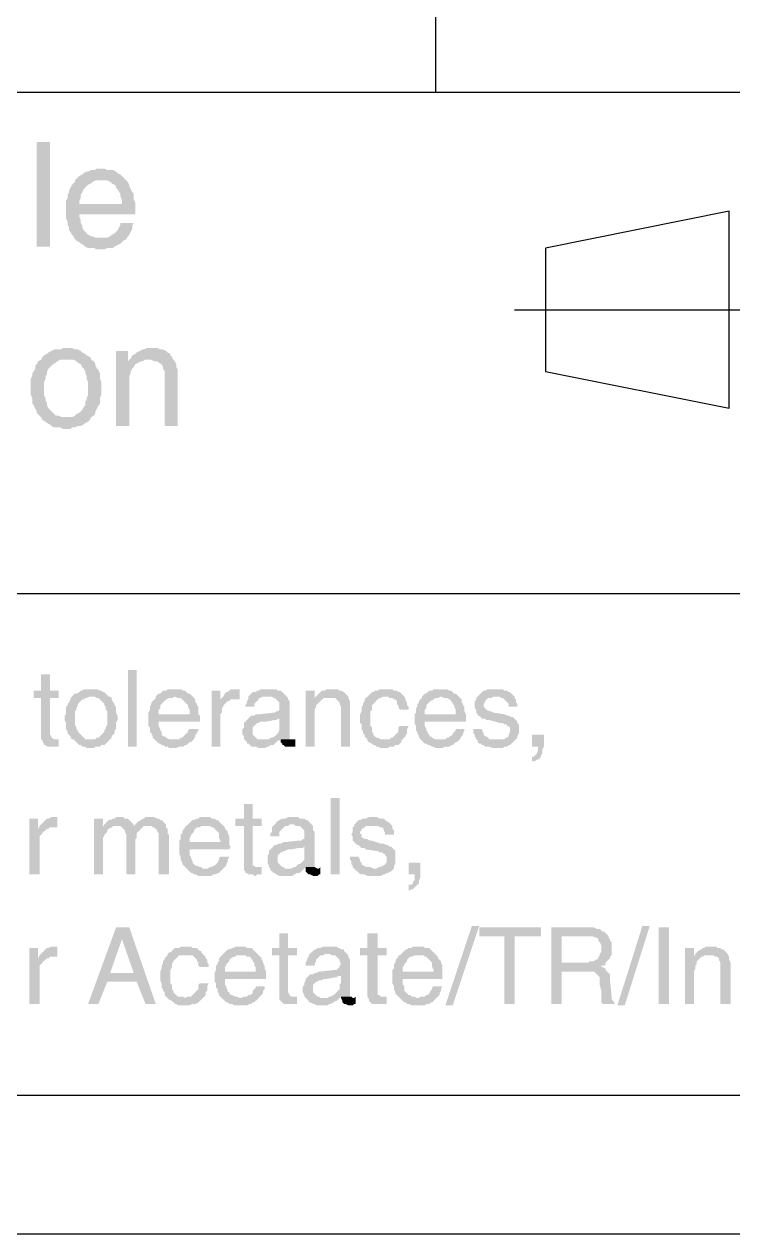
# Model space of a CAD drawing. Header units: millimetres. Extents: x 7018 to 13530, y 4187 to 5692.
# Drawn here: x 9216.15 to 9237.9, y 4951.87 to 4989 of the extents above; entities that cross this region are included whole.
import ezdxf

# ---------------------------------------------------------------- set-up
doc = ezdxf.new("R2010")
doc.units = ezdxf.units.MM

msp = doc.modelspace()

# ---------------------------------------------------------------- hatches: boundary and pattern name
at = {"transparency": 33554559}
for points in [[(9216.534, 4982.173), (9216.534, 4985.378), (9216.94, 4985.378), (9216.94, 4982.173)], [(9218.52, 4984.565), (9218.384, 4984.565), (9218.294, 4984.52), (9218.204, 4984.52), (9218.113, 4984.475), (9218.068, 4984.475), (9217.978, 4984.43), (9217.933, 4984.385), (9217.843, 4984.339), (9217.797, 4984.294), (9217.707, 4984.204), (9218.7, 4984.204), (9218.79, 4984.159), (9218.836, 4984.114), (9218.926, 4984.069), (9218.971, 4984.024), (9218.971, 4983.978), (9219.016, 4983.933), (9219.061, 4983.843), (9219.106, 4983.798), (9219.106, 4983.708), (9219.151, 4983.617), (9219.151, 4983.482), (9217.436, 4983.482), (9217.436, 4983.031), (9217.482, 4982.94), (9217.482, 4982.85), (9217.527, 4982.76), (9217.527, 4982.67), (9217.572, 4982.624), (9217.617, 4982.534), (9217.662, 4982.489), (9217.707, 4982.399), (9218.52, 4982.444), (9218.339, 4982.444), (9218.249, 4982.489), (9218.204, 4982.489), (9218.113, 4982.534), (9218.068, 4982.579), (9217.978, 4982.67), (9217.978, 4982.67), (9217.933, 4982.76), (9217.933, 4982.805), (9217.888, 4982.895), (9217.888, 4982.986), (9217.843, 4983.076), (9217.843, 4983.166), (9219.558, 4983.166), (9219.558, 4983.527), (9219.513, 4983.617), (9219.513, 4983.798), (9219.467, 4983.843), (9219.422, 4983.933), (9219.377, 4984.024), (9219.377, 4984.069), (9219.332, 4984.159), (9219.287, 4984.204), (9219.242, 4984.249), (9219.151, 4984.339), (9219.106, 4984.385), (9219.016, 4984.43), (9218.971, 4984.475), (9218.881, 4984.52), (9218.7, 4984.52), (9218.61, 4984.565)], [(9217.707, 4984.204), (9217.707, 4984.159), (9217.662, 4984.114), (9217.617, 4984.069), (9217.572, 4983.978), (9217.527, 4983.888), (9217.527, 4983.843), (9217.482, 4983.753), (9217.482, 4983.662), (9217.436, 4983.572), (9217.436, 4983.482), (9217.843, 4983.482), (9217.843, 4983.572), (9217.888, 4983.662), (9217.888, 4983.753), (9217.933, 4983.843), (9217.978, 4983.933), (9218.023, 4983.978), (9218.068, 4984.024), (9218.113, 4984.069), (9218.204, 4984.114), (9218.249, 4984.159), (9218.339, 4984.204), (9218.52, 4984.204)], [(9219.513, 4982.895), (9219.106, 4982.895), (9219.106, 4982.85), (9219.061, 4982.76), (9219.016, 4982.67), (9218.971, 4982.624), (9218.926, 4982.579), (9218.836, 4982.534), (9218.79, 4982.489), (9218.7, 4982.444), (9218.52, 4982.444), (9217.707, 4982.399), (9217.707, 4982.399), (9217.752, 4982.354), (9217.843, 4982.309), (9217.888, 4982.263), (9217.978, 4982.218), (9218.023, 4982.173), (9218.113, 4982.128), (9218.294, 4982.128), (9218.384, 4982.083), (9218.61, 4982.083), (9218.7, 4982.128), (9218.881, 4982.128), (9218.926, 4982.173), (9219.016, 4982.218), (9219.106, 4982.263), (9219.151, 4982.309), (9219.197, 4982.354), (9219.287, 4982.399), (9219.332, 4982.489), (9219.377, 4982.534), (9219.422, 4982.624), (9219.467, 4982.715), (9219.467, 4982.805)], [(9217.436, 4979.059), (9217.346, 4979.059), (9217.256, 4979.014), (9217.075, 4979.014), (9216.985, 4978.969), (9216.895, 4978.924), (9216.85, 4978.878), (9216.759, 4978.833), (9216.714, 4978.788), (9216.669, 4978.698), (9216.669, 4978.698), (9216.579, 4978.653), (9216.534, 4978.563), (9216.489, 4978.517), (9216.489, 4978.427), (9216.444, 4978.337), (9216.398, 4978.292), (9216.398, 4978.201), (9216.353, 4978.111), (9216.353, 4977.615), (9216.398, 4977.525), (9216.398, 4977.344), (9216.444, 4977.299), (9216.489, 4977.209), (9216.534, 4977.118), (9216.534, 4977.073), (9216.624, 4976.983), (9216.669, 4976.938), (9217.436, 4976.938), (9217.301, 4976.938), (9217.211, 4976.983), (9217.12, 4976.983), (9217.075, 4977.028), (9216.985, 4977.118), (9216.94, 4977.163), (9216.895, 4977.209), (9216.85, 4977.299), (9216.85, 4977.389), (9216.805, 4977.434), (9216.805, 4977.525), (9216.759, 4977.615), (9216.759, 4978.021), (9216.805, 4978.111), (9216.805, 4978.201), (9216.85, 4978.247), (9216.85, 4978.337), (9216.895, 4978.427), (9216.94, 4978.472), (9216.985, 4978.517), (9217.03, 4978.563), (9217.12, 4978.608), (9217.166, 4978.653), (9217.256, 4978.698), (9217.436, 4978.698), (9218.204, 4978.743), (9218.159, 4978.788), (9218.068, 4978.833), (9218.023, 4978.878), (9217.933, 4978.924), (9217.888, 4978.969), (9217.797, 4979.014), (9217.707, 4979.014), (9217.617, 4979.059), (9217.527, 4979.059)], [(9219.332, 4978.969), (9218.971, 4978.969), (9218.971, 4976.667), (9219.377, 4976.667), (9219.377, 4977.886), (9219.377, 4978.201), (9219.422, 4978.292), (9219.422, 4978.337), (9219.467, 4978.427), (9219.513, 4978.472), (9219.513, 4978.472), (9219.558, 4978.563), (9219.648, 4978.608), (9219.332, 4978.653)], [(9220.054, 4979.059), (9219.919, 4979.059), (9219.828, 4979.014), (9219.783, 4979.014), (9219.693, 4978.969), (9219.603, 4978.924), (9219.558, 4978.878), (9219.467, 4978.833), (9219.422, 4978.743), (9219.332, 4978.653), (9219.648, 4978.608), (9219.738, 4978.653), (9219.783, 4978.653), (9219.874, 4978.698), (9220.731, 4978.698), (9220.686, 4978.788), (9220.641, 4978.833), (9220.641, 4978.878), (9220.551, 4978.924), (9220.505, 4978.969), (9220.415, 4979.014), (9220.325, 4979.014), (9220.235, 4979.059), (9220.144, 4979.059)], [(9218.204, 4978.743), (9217.436, 4978.698), (9217.662, 4978.698), (9217.752, 4978.653), (9217.797, 4978.608), (9217.888, 4978.563), (9217.933, 4978.472), (9217.978, 4978.427), (9218.023, 4978.337), (9218.023, 4978.292), (9218.068, 4978.201), (9218.068, 4978.111), (9218.113, 4978.021), (9218.113, 4977.615), (9218.068, 4977.525), (9218.068, 4977.479), (9218.023, 4977.389), (9218.023, 4977.299), (9217.978, 4977.254), (9217.933, 4977.163), (9217.888, 4977.118), (9217.843, 4977.073), (9217.752, 4977.028), (9217.707, 4976.983), (9217.617, 4976.938), (9216.669, 4976.938), (9216.714, 4976.848), (9216.805, 4976.802), (9216.85, 4976.757), (9216.94, 4976.712), (9216.985, 4976.667), (9217.075, 4976.622), (9217.256, 4976.622), (9217.346, 4976.577), (9217.572, 4976.577), (9217.617, 4976.622), (9217.707, 4976.622), (9217.797, 4976.667), (9217.888, 4976.667), (9217.978, 4976.712), (9218.023, 4976.757), (9218.113, 4976.802), (9218.159, 4976.848), (9218.204, 4976.938), (9218.204, 4976.938), (9218.294, 4976.983), (9218.339, 4977.073), (9218.339, 4977.118), (9218.384, 4977.209), (9218.429, 4977.299), (9218.474, 4977.344), (9218.474, 4977.525), (9218.52, 4977.615), (9218.52, 4977.84), (9218.52, 4978.021), (9218.474, 4978.111), (9218.474, 4978.292), (9218.429, 4978.382), (9218.384, 4978.427), (9218.339, 4978.517), (9218.339, 4978.563), (9218.294, 4978.653), (9218.204, 4978.698)], [(9220.731, 4978.698), (9219.964, 4978.698), (9220.054, 4978.698), (9220.144, 4978.653), (9220.235, 4978.653), (9220.28, 4978.608), (9220.37, 4978.563), (9220.37, 4978.563), (9220.415, 4978.472), (9220.415, 4978.427), (9220.46, 4978.337), (9220.46, 4976.667), (9220.866, 4976.667), (9220.866, 4978.382), (9220.821, 4978.472), (9220.821, 4978.563), (9220.776, 4978.653)], [(9216.94, 4969.04), (9216.669, 4969.04), (9216.669, 4968.543), (9216.444, 4968.543), (9216.444, 4968.318), (9216.669, 4968.318), (9216.669, 4967.054), (9216.714, 4967.009), (9216.714, 4966.964), (9216.759, 4966.918), (9216.759, 4966.873), (9216.805, 4966.873), (9216.85, 4966.828), (9217.211, 4966.828), (9217.211, 4967.054), (9217.075, 4967.054), (9216.985, 4967.099), (9216.985, 4967.144), (9216.94, 4967.189), (9216.94, 4968.318), (9217.211, 4968.318), (9217.211, 4968.543), (9216.94, 4968.543)], [(9219.332, 4966.828), (9219.332, 4969.175), (9219.603, 4969.175), (9219.603, 4966.828)], [(9218.204, 4968.588), (9217.978, 4968.588), (9217.933, 4968.543), (9217.888, 4968.543), (9217.843, 4968.498), (9217.752, 4968.453), (9217.707, 4968.453), (9217.662, 4968.408), (9217.617, 4968.363), (9217.617, 4968.363), (9217.572, 4968.318), (9217.572, 4968.272), (9217.527, 4968.182), (9217.482, 4968.137), (9217.482, 4968.092), (9217.436, 4968.047), (9217.436, 4967.821), (9217.391, 4967.776), (9217.391, 4967.686), (9217.391, 4967.641), (9217.436, 4967.55), (9217.436, 4967.37), (9217.482, 4967.28), (9217.482, 4967.234), (9217.527, 4967.189), (9217.572, 4967.144), (9217.572, 4967.099), (9217.617, 4967.054), (9218.204, 4967.054), (9218.023, 4967.054), (9217.978, 4967.099), (9217.933, 4967.144), (9217.888, 4967.189), (9217.843, 4967.234), (9217.797, 4967.28), (9217.797, 4967.325), (9217.752, 4967.37), (9217.752, 4967.415), (9217.707, 4967.505), (9217.707, 4967.911), (9217.752, 4967.956), (9217.752, 4968.002), (9217.797, 4968.092), (9217.797, 4968.137), (9217.843, 4968.182), (9217.888, 4968.227), (9217.933, 4968.272), (9217.978, 4968.272), (9218.023, 4968.318), (9218.068, 4968.318), (9218.159, 4968.363), (9218.745, 4968.363), (9218.7, 4968.408), (9218.655, 4968.453), (9218.61, 4968.498), (9218.565, 4968.498), (9218.52, 4968.543), (9218.474, 4968.543), (9218.384, 4968.588), (9218.294, 4968.588)], [(9220.776, 4968.588), (9220.551, 4968.588), (9220.505, 4968.543), (9220.415, 4968.543), (9220.37, 4968.498), (9220.325, 4968.453), (9220.28, 4968.453), (9220.235, 4968.408), (9220.189, 4968.363), (9220.776, 4968.363), (9220.866, 4968.318), (9220.957, 4968.318), (9221.002, 4968.272), (9221.047, 4968.227), (9221.092, 4968.182), (9221.092, 4968.182), (9221.137, 4968.137), (9221.182, 4968.092), (9221.182, 4968.047), (9221.228, 4967.956), (9221.228, 4967.821), (9219.964, 4967.821), (9219.964, 4967.46), (9220.009, 4967.415), (9220.009, 4967.28), (9220.054, 4967.234), (9220.099, 4967.144), (9220.099, 4967.099), (9220.144, 4967.054), (9220.189, 4967.009), (9220.189, 4967.009), (9220.235, 4966.964), (9220.28, 4966.918), (9220.325, 4966.918), (9220.37, 4966.873), (9220.415, 4966.873), (9220.46, 4966.828), (9220.551, 4966.828), (9220.596, 4966.783), (9220.821, 4966.783), (9220.912, 4966.828), (9221.047, 4966.828), (9221.092, 4966.873), (9221.137, 4966.873), (9221.182, 4966.918), (9221.228, 4966.964), (9221.273, 4966.964), (9221.318, 4967.009), (9220.776, 4967.054), (9220.596, 4967.054), (9220.505, 4967.099), (9220.46, 4967.144), (9220.415, 4967.144), (9220.37, 4967.189), (9220.37, 4967.28), (9220.325, 4967.325), (9220.325, 4967.37), (9220.28, 4967.46), (9220.28, 4967.595), (9221.543, 4967.595), (9221.543, 4967.776), (9221.498, 4967.821), (9221.498, 4968.047), (9221.453, 4968.092), (9221.453, 4968.137), (9221.408, 4968.182), (9221.408, 4968.272), (9221.363, 4968.318), (9221.318, 4968.363), (9221.273, 4968.408), (9221.228, 4968.453), (9221.182, 4968.453), (9221.137, 4968.498), (9221.092, 4968.543), (9221.047, 4968.543), (9220.957, 4968.588), (9220.866, 4968.588)], [(9222.175, 4968.543), (9221.905, 4968.543), (9221.905, 4966.828), (9222.175, 4966.828), (9222.175, 4967.821), (9222.22, 4967.866), (9222.22, 4968.002), (9222.266, 4968.047), (9222.266, 4968.092), (9222.311, 4968.137), (9222.356, 4968.182), (9222.401, 4968.227), (9222.446, 4968.227), (9222.175, 4968.272)], [(9222.672, 4968.588), (9222.491, 4968.588), (9222.446, 4968.543), (9222.401, 4968.498), (9222.356, 4968.498), (9222.311, 4968.453), (9222.266, 4968.363), (9222.266, 4968.363), (9222.22, 4968.318), (9222.672, 4968.272), (9222.762, 4968.272), (9222.762, 4968.588), (9222.717, 4968.588)], [(9223.665, 4968.588), (9223.394, 4968.588), (9223.349, 4968.543), (9223.304, 4968.543), (9223.258, 4968.498), (9223.168, 4968.498), (9223.123, 4968.453), (9223.123, 4968.453), (9223.078, 4968.408), (9223.033, 4968.363), (9223.033, 4968.272), (9222.988, 4968.227), (9222.988, 4968.182), (9222.943, 4968.092), (9222.943, 4968.047), (9223.213, 4968.047), (9223.213, 4968.137), (9223.258, 4968.182), (9223.304, 4968.227), (9223.349, 4968.272), (9223.349, 4968.318), (9223.394, 4968.318), (9223.484, 4968.363), (9224.206, 4968.363), (9224.161, 4968.408), (9224.116, 4968.453), (9224.071, 4968.498), (9224.026, 4968.543), (9223.935, 4968.543), (9223.89, 4968.588), (9223.71, 4968.588)], [(9225.064, 4968.543), (9224.793, 4968.543), (9224.793, 4966.828), (9225.064, 4966.828), (9225.064, 4967.776), (9225.064, 4967.956), (9225.109, 4968.047), (9225.109, 4968.092), (9225.154, 4968.137), (9225.199, 4968.182), (9225.199, 4968.182), (9225.244, 4968.227), (9225.289, 4968.272), (9225.064, 4968.318)], [(9225.56, 4968.588), (9225.425, 4968.588), (9225.38, 4968.543), (9225.289, 4968.543), (9225.244, 4968.498), (9225.199, 4968.453), (9225.154, 4968.408), (9225.109, 4968.363), (9225.064, 4968.318), (9225.289, 4968.272), (9225.335, 4968.318), (9225.515, 4968.318), (9226.102, 4968.363), (9226.057, 4968.408), (9226.012, 4968.453), (9226.012, 4968.453), (9225.966, 4968.498), (9225.876, 4968.543), (9225.831, 4968.543), (9225.786, 4968.588), (9225.65, 4968.588)], [(9227.23, 4968.588), (9227.05, 4968.588), (9227.004, 4968.543), (9226.914, 4968.543), (9226.869, 4968.498), (9226.824, 4968.498), (9226.779, 4968.453), (9226.734, 4968.408), (9226.689, 4968.363), (9227.32, 4968.363), (9227.365, 4968.318), (9227.456, 4968.318), (9227.501, 4968.272), (9227.546, 4968.272), (9227.591, 4968.227), (9227.591, 4968.137), (9227.636, 4968.092), (9227.636, 4968.047), (9227.681, 4967.956), (9227.952, 4967.956), (9227.952, 4968.047), (9227.907, 4968.092), (9227.907, 4968.182), (9227.862, 4968.227), (9227.862, 4968.272), (9227.817, 4968.363), (9227.772, 4968.408), (9227.727, 4968.453), (9227.727, 4968.453), (9227.681, 4968.498), (9227.636, 4968.498), (9227.591, 4968.543), (9227.501, 4968.543), (9227.456, 4968.588), (9227.32, 4968.588)], [(9228.945, 4968.588), (9228.719, 4968.588), (9228.674, 4968.543), (9228.584, 4968.543), (9228.539, 4968.498), (9228.494, 4968.453), (9228.449, 4968.453), (9228.404, 4968.408), (9228.358, 4968.363), (9228.945, 4968.363), (9229.035, 4968.318), (9229.126, 4968.318), (9229.216, 4968.272), (9229.261, 4968.227), (9229.261, 4968.182), (9229.306, 4968.182), (9229.306, 4968.137), (9229.351, 4968.092), (9229.351, 4968.047), (9229.396, 4967.956), (9229.396, 4967.821), (9228.133, 4967.821), (9228.133, 4967.55), (9228.178, 4967.46), (9228.178, 4967.325), (9228.223, 4967.28), (9228.223, 4967.234), (9228.268, 4967.144), (9228.268, 4967.099), (9228.313, 4967.054), (9228.358, 4967.009), (9228.358, 4967.009), (9228.404, 4966.964), (9228.449, 4966.918), (9228.494, 4966.918), (9228.539, 4966.873), (9228.584, 4966.873), (9228.674, 4966.828), (9228.719, 4966.828), (9228.765, 4966.783), (9228.99, 4966.783), (9229.081, 4966.828), (9229.216, 4966.828), (9229.261, 4966.873), (9229.306, 4966.873), (9229.351, 4966.918), (9229.396, 4966.964), (9229.442, 4966.964), (9229.487, 4967.009), (9228.945, 4967.054), (9228.765, 4967.054), (9228.674, 4967.099), (9228.629, 4967.144), (9228.584, 4967.144), (9228.584, 4967.189), (9228.539, 4967.234), (9228.539, 4967.28), (9228.494, 4967.325), (9228.494, 4967.37), (9228.449, 4967.46), (9228.449, 4967.595), (9229.712, 4967.595), (9229.712, 4967.821), (9229.667, 4967.911), (9229.667, 4968.047), (9229.622, 4968.092), (9229.622, 4968.137), (9229.577, 4968.182), (9229.577, 4968.272), (9229.532, 4968.318), (9229.487, 4968.363), (9229.442, 4968.408), (9229.396, 4968.453), (9229.351, 4968.453), (9229.306, 4968.498), (9229.261, 4968.543), (9229.216, 4968.543), (9229.126, 4968.588), (9229.035, 4968.588)], [(9230.615, 4968.588), (9230.389, 4968.588), (9230.299, 4968.543), (9230.254, 4968.543), (9230.209, 4968.498), (9230.164, 4968.453), (9230.119, 4968.408), (9230.073, 4968.363), (9230.028, 4968.318), (9230.028, 4968.272), (9229.983, 4968.227), (9229.983, 4968.002), (9230.028, 4967.956), (9230.028, 4967.866), (9230.073, 4967.821), (9230.073, 4967.776), (9230.119, 4967.776), (9230.164, 4967.731), (9230.209, 4967.686), (9230.299, 4967.686), (9230.344, 4967.641), (9230.434, 4967.641), (9230.75, 4967.55), (9230.841, 4967.55), (9230.886, 4967.505), (9230.976, 4967.505), (9230.976, 4967.46), (9231.021, 4967.46), (9231.066, 4967.415), (9231.066, 4967.28), (9231.021, 4967.189), (9231.021, 4967.144), (9230.976, 4967.099), (9230.931, 4967.099), (9230.886, 4967.054), (9230.66, 4967.054), (9230.073, 4967.009), (9230.073, 4966.964), (9230.119, 4966.918), (9230.164, 4966.918), (9230.209, 4966.873), (9230.254, 4966.873), (9230.299, 4966.828), (9230.434, 4966.828), (9230.525, 4966.783), (9230.841, 4966.783), (9230.886, 4966.828), (9230.976, 4966.828), (9231.021, 4966.873), (9231.066, 4966.873), (9231.111, 4966.918), (9231.157, 4966.964), (9231.157, 4966.964), (9231.202, 4967.009), (9231.247, 4967.054), (9231.292, 4967.099), (9231.292, 4967.144), (9231.337, 4967.234), (9231.337, 4967.505), (9231.292, 4967.55), (9231.292, 4967.595), (9231.247, 4967.641), (9231.247, 4967.641), (9231.202, 4967.686), (9231.157, 4967.731), (9231.111, 4967.731), (9231.021, 4967.776), (9230.976, 4967.776), (9230.886, 4967.821), (9230.57, 4967.866), (9230.57, 4967.866), (9230.48, 4967.911), (9230.434, 4967.911), (9230.344, 4967.956), (9230.344, 4967.956), (9230.299, 4968.002), (9230.254, 4968.047), (9230.254, 4968.137), (9230.299, 4968.182), (9230.299, 4968.227), (9230.344, 4968.272), (9230.389, 4968.318), (9230.48, 4968.318), (9230.57, 4968.363), (9231.202, 4968.363), (9231.157, 4968.408), (9231.111, 4968.453), (9231.066, 4968.498), (9231.021, 4968.498), (9230.976, 4968.543), (9230.886, 4968.543), (9230.841, 4968.588), (9230.705, 4968.588)], [(9218.745, 4968.363), (9218.204, 4968.363), (9218.294, 4968.363), (9218.384, 4968.318), (9218.429, 4968.318), (9218.474, 4968.272), (9218.52, 4968.227), (9218.565, 4968.182), (9218.61, 4968.137), (9218.61, 4968.092), (9218.655, 4968.047), (9218.655, 4967.956), (9218.7, 4967.911), (9218.7, 4967.505), (9218.655, 4967.415), (9218.655, 4967.37), (9218.61, 4967.325), (9218.61, 4967.28), (9218.565, 4967.234), (9218.52, 4967.189), (9218.474, 4967.144), (9218.429, 4967.099), (9218.384, 4967.099), (9218.339, 4967.054), (9217.662, 4967.054), (9217.707, 4967.009), (9217.752, 4966.964), (9217.797, 4966.918), (9217.843, 4966.873), (9217.888, 4966.873), (9217.933, 4966.828), (9218.023, 4966.828), (9218.068, 4966.783), (9218.294, 4966.783), (9218.339, 4966.828), (9218.474, 4966.828), (9218.52, 4966.873), (9218.61, 4966.873), (9218.655, 4966.918), (9218.7, 4966.964), (9218.745, 4967.009), (9218.79, 4967.054), (9218.79, 4967.054), (9218.836, 4967.099), (9218.836, 4967.144), (9218.881, 4967.189), (9218.926, 4967.234), (9218.926, 4967.325), (9218.971, 4967.37), (9218.971, 4967.55), (9219.016, 4967.641), (9219.016, 4967.686), (9219.016, 4967.776), (9218.971, 4967.866), (9218.971, 4968.047), (9218.926, 4968.092), (9218.926, 4968.137), (9218.881, 4968.182), (9218.836, 4968.272), (9218.836, 4968.318), (9218.79, 4968.363)], [(9220.189, 4968.363), (9220.189, 4968.318), (9220.144, 4968.272), (9220.099, 4968.227), (9220.054, 4968.182), (9220.054, 4968.137), (9220.009, 4968.047), (9220.009, 4967.956), (9219.964, 4967.866), (9219.964, 4967.821), (9220.28, 4967.821), (9220.28, 4967.956), (9220.325, 4968.002), (9220.325, 4968.092), (9220.37, 4968.137), (9220.415, 4968.182), (9220.415, 4968.182), (9220.46, 4968.227), (9220.505, 4968.272), (9220.596, 4968.318), (9220.686, 4968.318), (9220.776, 4968.363)], [(9222.22, 4968.318), (9222.175, 4968.272), (9222.446, 4968.227), (9222.491, 4968.272), (9222.672, 4968.272)], [(9224.206, 4968.363), (9223.62, 4968.363), (9223.755, 4968.363), (9223.8, 4968.318), (9223.845, 4968.318), (9223.89, 4968.272), (9223.935, 4968.227), (9223.981, 4968.182), (9223.981, 4967.956), (9223.935, 4967.911), (9223.89, 4967.911), (9223.845, 4967.866), (9223.8, 4967.866), (9223.394, 4967.821), (9223.258, 4967.821), (9223.213, 4967.776), (9223.123, 4967.776), (9223.078, 4967.731), (9223.981, 4967.686), (9223.981, 4967.415), (9223.981, 4967.325), (9223.935, 4967.234), (9223.89, 4967.189), (9223.845, 4967.144), (9223.845, 4967.144), (9223.755, 4967.099), (9223.71, 4967.099), (9223.665, 4967.054), (9223.484, 4967.054), (9222.943, 4967.009), (9222.988, 4966.964), (9222.988, 4966.918), (9223.033, 4966.918), (9223.078, 4966.873), (9223.123, 4966.828), (9223.258, 4966.828), (9223.349, 4966.783), (9223.529, 4966.783), (9223.62, 4966.828), (9223.665, 4966.828), (9223.71, 4966.873), (9223.8, 4966.873), (9223.845, 4966.918), (9223.89, 4966.964), (9223.935, 4967.009), (9223.981, 4967.009), (9224.026, 4967.054), (9224.297, 4967.054), (9224.297, 4968.227), (9224.251, 4968.272), (9224.251, 4968.318)], [(9226.102, 4968.363), (9225.515, 4968.318), (9225.696, 4968.318), (9225.741, 4968.272), (9225.786, 4968.227), (9225.786, 4968.227), (9225.831, 4968.182), (9225.831, 4968.137), (9225.876, 4968.047), (9225.876, 4966.828), (9226.147, 4966.828), (9226.147, 4968.227), (9226.102, 4968.318)], [(9226.689, 4968.363), (9226.643, 4968.318), (9226.598, 4968.272), (9226.598, 4968.227), (9226.553, 4968.137), (9226.553, 4968.092), (9226.508, 4968.047), (9226.508, 4967.911), (9226.463, 4967.821), (9226.463, 4967.55), (9226.508, 4967.505), (9226.508, 4967.37), (9226.553, 4967.28), (9226.553, 4967.234), (9226.598, 4967.189), (9226.598, 4967.144), (9226.643, 4967.099), (9226.689, 4967.054), (9227.23, 4967.054), (9227.095, 4967.054), (9227.004, 4967.099), (9226.959, 4967.099), (9226.914, 4967.144), (9226.869, 4967.189), (9226.869, 4967.234), (9226.824, 4967.28), (9226.824, 4967.415), (9226.779, 4967.46), (9226.779, 4967.911), (9226.824, 4967.956), (9226.824, 4968.092), (9226.869, 4968.137), (9226.914, 4968.182), (9226.914, 4968.182), (9226.959, 4968.227), (9227.004, 4968.272), (9227.05, 4968.318), (9227.095, 4968.318), (9227.185, 4968.363), (9227.23, 4968.363)], [(9228.358, 4968.363), (9228.358, 4968.318), (9228.313, 4968.272), (9228.268, 4968.227), (9228.268, 4968.182), (9228.223, 4968.137), (9228.223, 4968.047), (9228.178, 4968.002), (9228.178, 4967.866), (9228.133, 4967.821), (9228.449, 4967.821), (9228.449, 4967.956), (9228.494, 4968.002), (9228.494, 4968.092), (9228.539, 4968.137), (9228.584, 4968.182), (9228.584, 4968.182), (9228.629, 4968.227), (9228.719, 4968.272), (9228.765, 4968.318), (9228.855, 4968.318), (9228.945, 4968.363)], [(9231.202, 4968.363), (9230.615, 4968.363), (9230.75, 4968.363), (9230.796, 4968.318), (9230.841, 4968.318), (9230.886, 4968.272), (9230.886, 4968.272), (9230.931, 4968.227), (9230.976, 4968.182), (9231.021, 4968.137), (9231.021, 4968.047), (9231.292, 4968.047), (9231.292, 4968.137), (9231.247, 4968.182), (9231.247, 4968.272), (9231.202, 4968.318)], [(9223.078, 4967.731), (9223.033, 4967.686), (9222.988, 4967.641), (9222.988, 4967.641), (9222.943, 4967.595), (9222.897, 4967.55), (9222.897, 4967.415), (9222.852, 4967.37), (9222.852, 4967.28), (9222.852, 4967.189), (9222.897, 4967.144), (9222.897, 4967.054), (9222.943, 4967.009), (9223.484, 4967.054), (9223.304, 4967.054), (9223.258, 4967.099), (9223.213, 4967.144), (9223.168, 4967.189), (9223.168, 4967.415), (9223.213, 4967.46), (9223.258, 4967.505), (9223.304, 4967.55), (9223.349, 4967.55), (9223.394, 4967.595), (9223.574, 4967.595), (9223.845, 4967.641), (9223.89, 4967.641), (9223.935, 4967.686), (9223.981, 4967.686)], [(9221.498, 4967.37), (9221.228, 4967.37), (9221.182, 4967.325), (9221.182, 4967.28), (9221.137, 4967.234), (9221.092, 4967.189), (9221.047, 4967.144), (9221.002, 4967.099), (9220.957, 4967.099), (9220.912, 4967.054), (9220.776, 4967.054), (9221.318, 4967.009), (9221.363, 4967.054), (9221.408, 4967.144), (9221.408, 4967.189), (9221.453, 4967.234), (9221.498, 4967.325)], [(9227.952, 4967.46), (9227.681, 4967.46), (9227.636, 4967.415), (9227.636, 4967.28), (9227.591, 4967.234), (9227.546, 4967.189), (9227.501, 4967.144), (9227.456, 4967.099), (9227.411, 4967.099), (9227.365, 4967.054), (9226.689, 4967.054), (9226.689, 4967.009), (9226.734, 4966.964), (9226.824, 4966.918), (9226.869, 4966.873), (9226.914, 4966.873), (9226.959, 4966.828), (9227.004, 4966.828), (9227.095, 4966.783), (9227.32, 4966.783), (9227.365, 4966.828), (9227.501, 4966.828), (9227.546, 4966.873), (9227.636, 4966.873), (9227.681, 4966.918), (9227.727, 4966.964), (9227.727, 4967.009), (9227.772, 4967.054), (9227.817, 4967.099), (9227.862, 4967.144), (9227.862, 4967.189), (9227.907, 4967.234), (9227.907, 4967.37)], [(9229.667, 4967.37), (9229.396, 4967.37), (9229.396, 4967.325), (9229.351, 4967.28), (9229.306, 4967.234), (9229.306, 4967.189), (9229.216, 4967.144), (9229.171, 4967.099), (9229.126, 4967.099), (9229.081, 4967.054), (9228.945, 4967.054), (9229.487, 4967.009), (9229.532, 4967.054), (9229.577, 4967.144), (9229.622, 4967.189), (9229.622, 4967.234), (9229.667, 4967.325)], [(9230.209, 4967.37), (9229.938, 4967.37), (9229.938, 4967.234), (9229.983, 4967.189), (9229.983, 4967.144), (9230.028, 4967.054), (9230.073, 4967.009), (9230.66, 4967.054), (9230.434, 4967.054), (9230.389, 4967.099), (9230.344, 4967.144), (9230.299, 4967.144), (9230.254, 4967.189), (9230.254, 4967.234), (9230.209, 4967.325)], [(9224.477, 4967.054), (9224.387, 4967.054), (9224.026, 4967.009), (9224.026, 4966.964), (9224.071, 4966.918), (9224.071, 4966.873), (9224.116, 4966.873), (9224.161, 4966.828), (9224.477, 4966.828)], [(9224.297, 4967.054), (9224.026, 4967.054), (9224.026, 4967.009), (9224.387, 4967.054), (9224.387, 4967.054)], [(9232.104, 4967.189), (9231.743, 4967.189), (9231.743, 4966.828), (9231.924, 4966.828), (9231.924, 4966.693), (9231.879, 4966.603), (9231.834, 4966.557), (9231.788, 4966.512), (9231.743, 4966.512), (9231.743, 4966.377), (9231.834, 4966.377), (9231.879, 4966.422), (9231.924, 4966.422), (9231.969, 4966.467), (9232.014, 4966.512), (9232.014, 4966.557), (9232.059, 4966.603), (9232.059, 4966.738), (9232.104, 4966.828), (9232.104, 4966.918)], [(9225.56, 4962.902), (9225.56, 4965.249), (9225.831, 4965.249), (9225.831, 4962.902)], [(9223.168, 4965.068), (9222.897, 4965.068), (9222.897, 4964.617), (9222.627, 4964.617), (9222.627, 4964.391), (9222.897, 4964.391), (9222.897, 4963.037), (9222.943, 4962.992), (9222.943, 4962.947), (9222.988, 4962.947), (9223.033, 4962.902), (9223.168, 4962.902), (9223.213, 4962.857), (9223.258, 4962.857), (9223.304, 4962.902), (9223.439, 4962.902), (9223.439, 4963.127), (9223.258, 4963.127), (9223.213, 4963.172), (9223.168, 4963.172), (9223.168, 4964.391), (9223.439, 4964.391), (9223.439, 4964.617), (9223.168, 4964.617)], [(9216.579, 4964.617), (9216.308, 4964.617), (9216.308, 4962.902), (9216.624, 4962.902), (9216.624, 4964.075), (9216.669, 4964.12), (9216.714, 4964.165), (9216.714, 4964.211), (9216.759, 4964.211), (9216.805, 4964.256), (9216.85, 4964.301), (9216.579, 4964.301)], [(9216.624, 4964.391), (9216.579, 4964.301), (9216.895, 4964.301), (9216.94, 4964.346), (9217.075, 4964.346)], [(9217.075, 4964.662), (9216.985, 4964.662), (9216.895, 4964.617), (9216.85, 4964.617), (9216.805, 4964.572), (9216.759, 4964.526), (9216.714, 4964.481), (9216.669, 4964.436), (9216.669, 4964.436), (9216.624, 4964.391), (9217.075, 4964.346), (9217.166, 4964.346), (9217.166, 4964.662), (9217.12, 4964.662)], [(9218.565, 4964.617), (9218.294, 4964.617), (9218.294, 4962.902), (9218.565, 4962.902), (9218.565, 4964.03), (9218.61, 4964.075), (9218.61, 4964.12), (9218.655, 4964.165), (9218.7, 4964.211), (9218.7, 4964.256), (9218.745, 4964.301), (9218.836, 4964.346), (9218.565, 4964.346)], [(9219.061, 4964.662), (9218.971, 4964.662), (9218.926, 4964.617), (9218.881, 4964.617), (9218.79, 4964.572), (9218.745, 4964.572), (9218.7, 4964.526), (9218.655, 4964.481), (9218.61, 4964.436), (9218.565, 4964.346), (9218.836, 4964.346), (9218.881, 4964.391), (9219.016, 4964.391), (9219.513, 4964.436), (9219.467, 4964.481), (9219.422, 4964.526), (9219.422, 4964.526), (9219.377, 4964.572), (9219.332, 4964.617), (9219.242, 4964.617), (9219.197, 4964.662), (9219.151, 4964.662)], [(9220.009, 4964.662), (9219.874, 4964.662), (9219.828, 4964.617), (9219.783, 4964.617), (9219.738, 4964.572), (9219.648, 4964.526), (9219.603, 4964.481), (9219.558, 4964.436), (9219.513, 4964.391), (9219.106, 4964.391), (9219.151, 4964.346), (9219.197, 4964.301), (9219.197, 4964.301), (9219.242, 4964.256), (9219.242, 4964.211), (9219.287, 4964.12), (9219.287, 4962.902), (9219.558, 4962.902), (9219.558, 4963.985), (9219.603, 4964.03), (9219.603, 4964.165), (9219.648, 4964.211), (9219.693, 4964.256), (9219.693, 4964.256), (9219.738, 4964.301), (9219.783, 4964.346), (9219.828, 4964.391), (9219.964, 4964.391), (9220.505, 4964.436), (9220.46, 4964.481), (9220.415, 4964.526), (9220.415, 4964.526), (9220.37, 4964.572), (9220.325, 4964.572), (9220.28, 4964.617), (9220.235, 4964.617), (9220.144, 4964.662), (9220.099, 4964.662)], [(9220.505, 4964.436), (9219.964, 4964.391), (9220.054, 4964.391), (9220.099, 4964.346), (9220.144, 4964.346), (9220.189, 4964.301), (9220.235, 4964.256), (9220.235, 4964.211), (9220.28, 4964.165), (9220.28, 4962.902), (9220.596, 4962.902), (9220.596, 4964.12), (9220.551, 4964.165), (9220.551, 4964.301), (9220.505, 4964.346)], [(9221.724, 4964.662), (9221.543, 4964.662), (9221.498, 4964.617), (9221.453, 4964.617), (9221.363, 4964.572), (9221.318, 4964.572), (9221.273, 4964.526), (9221.228, 4964.481), (9221.182, 4964.436), (9221.137, 4964.391), (9221.859, 4964.391), (9221.905, 4964.346), (9221.95, 4964.346), (9221.995, 4964.301), (9222.04, 4964.256), (9222.04, 4964.256), (9222.085, 4964.211), (9222.13, 4964.165), (9222.13, 4964.03), (9222.175, 4963.94), (9222.175, 4963.895), (9221.228, 4963.895), (9220.912, 4963.849), (9220.912, 4963.534), (9220.957, 4963.443), (9220.957, 4963.353), (9221.002, 4963.263), (9221.002, 4963.218), (9221.047, 4963.172), (9221.092, 4963.127), (9221.137, 4963.082), (9221.137, 4963.082), (9221.182, 4963.037), (9221.228, 4962.992), (9221.273, 4962.947), (9221.318, 4962.947), (9221.363, 4962.902), (9221.408, 4962.902), (9221.498, 4962.857), (9221.905, 4962.857), (9221.95, 4962.902), (9222.04, 4962.902), (9222.085, 4962.947), (9222.13, 4962.947), (9222.175, 4962.992), (9222.22, 4963.037), (9222.266, 4963.082), (9221.634, 4963.082), (9221.589, 4963.127), (9221.543, 4963.127), (9221.453, 4963.172), (9221.408, 4963.172), (9221.363, 4963.218), (9221.318, 4963.263), (9221.318, 4963.308), (9221.273, 4963.398), (9221.273, 4963.443), (9221.228, 4963.488), (9221.228, 4963.669), (9222.446, 4963.669), (9222.491, 4963.759), (9222.446, 4963.804), (9222.446, 4964.075), (9222.401, 4964.165), (9222.401, 4964.211), (9222.356, 4964.256), (9222.311, 4964.301), (9222.311, 4964.346), (9222.266, 4964.391), (9222.22, 4964.436), (9222.175, 4964.481), (9222.13, 4964.526), (9222.085, 4964.572), (9222.04, 4964.572), (9221.995, 4964.617), (9221.905, 4964.617), (9221.859, 4964.662), (9221.769, 4964.662)], [(9221.137, 4964.391), (9221.092, 4964.391), (9221.092, 4964.346), (9221.047, 4964.301), (9221.002, 4964.211), (9221.002, 4964.165), (9220.957, 4964.12), (9220.957, 4963.985), (9220.912, 4963.94), (9220.912, 4963.849), (9221.228, 4963.895), (9221.228, 4964.03), (9221.273, 4964.075), (9221.273, 4964.12), (9221.318, 4964.165), (9221.363, 4964.211), (9221.363, 4964.256), (9221.408, 4964.301), (9221.453, 4964.346), (9221.543, 4964.346), (9221.589, 4964.391), (9221.724, 4964.391)], [(9224.432, 4964.662), (9224.251, 4964.662), (9224.161, 4964.617), (9224.071, 4964.617), (9223.981, 4964.572), (9223.935, 4964.526), (9223.89, 4964.526), (9223.89, 4964.481), (9223.845, 4964.436), (9223.8, 4964.391), (9223.755, 4964.346), (9223.755, 4964.211), (9223.71, 4964.165), (9223.71, 4964.075), (9223.981, 4964.075), (9223.981, 4964.211), (9224.026, 4964.256), (9224.071, 4964.301), (9224.116, 4964.346), (9224.116, 4964.346), (9224.161, 4964.391), (9224.251, 4964.391), (9224.297, 4964.436), (9224.973, 4964.436), (9224.928, 4964.481), (9224.883, 4964.526), (9224.838, 4964.572), (9224.793, 4964.572), (9224.748, 4964.617), (9224.612, 4964.617), (9224.567, 4964.662), (9224.477, 4964.662)], [(9224.973, 4964.436), (9224.387, 4964.436), (9224.432, 4964.436), (9224.477, 4964.391), (9224.612, 4964.391), (9224.658, 4964.346), (9224.703, 4964.301), (9224.748, 4964.256), (9224.748, 4964.12), (9224.748, 4963.985), (9224.703, 4963.985), (9224.658, 4963.94), (9224.567, 4963.94), (9224.161, 4963.895), (9224.116, 4963.895), (9224.026, 4963.849), (9223.981, 4963.849), (9223.89, 4963.804), (9223.845, 4963.804), (9224.748, 4963.759), (9224.748, 4963.488), (9224.748, 4963.353), (9224.703, 4963.308), (9224.658, 4963.263), (9224.612, 4963.218), (9224.567, 4963.218), (9224.522, 4963.172), (9224.477, 4963.127), (9224.432, 4963.127), (9224.342, 4963.082), (9223.71, 4963.082), (9223.71, 4963.037), (9223.755, 4962.992), (9223.8, 4962.947), (9223.845, 4962.947), (9223.89, 4962.902), (9223.981, 4962.857), (9224.387, 4962.857), (9224.432, 4962.902), (9224.477, 4962.902), (9224.522, 4962.947), (9224.612, 4962.947), (9224.658, 4962.992), (9224.703, 4963.037), (9224.748, 4963.082), (9224.793, 4963.127), (9225.064, 4963.127), (9225.064, 4964.211), (9225.019, 4964.256), (9225.019, 4964.391)], [(9226.869, 4964.662), (9226.734, 4964.662), (9226.643, 4964.617), (9226.553, 4964.617), (9226.463, 4964.572), (9226.418, 4964.572), (9226.373, 4964.526), (9226.327, 4964.481), (9226.282, 4964.436), (9226.282, 4964.391), (9226.237, 4964.346), (9226.237, 4964.211), (9226.192, 4964.12), (9226.237, 4964.075), (9226.237, 4963.94), (9226.282, 4963.895), (9226.327, 4963.849), (9226.373, 4963.804), (9226.418, 4963.804), (9226.463, 4963.759), (9226.508, 4963.714), (9226.598, 4963.714), (9226.643, 4963.669), (9226.959, 4963.624), (9227.004, 4963.624), (9227.05, 4963.579), (9227.14, 4963.579), (9227.185, 4963.534), (9227.23, 4963.534), (9227.23, 4963.488), (9227.275, 4963.443), (9227.275, 4963.263), (9227.23, 4963.218), (9227.185, 4963.172), (9227.14, 4963.172), (9227.095, 4963.127), (9227.05, 4963.127), (9226.959, 4963.082), (9226.282, 4963.082), (9226.327, 4963.037), (9226.373, 4962.992), (9226.373, 4962.992), (9226.418, 4962.947), (9226.508, 4962.902), (9226.598, 4962.902), (9226.689, 4962.857), (9227.095, 4962.857), (9227.185, 4962.902), (9227.23, 4962.902), (9227.275, 4962.947), (9227.32, 4962.947), (9227.365, 4962.992), (9227.411, 4962.992), (9227.456, 4963.037), (9227.501, 4963.082), (9227.501, 4963.172), (9227.546, 4963.218), (9227.546, 4963.398), (9227.546, 4963.624), (9227.501, 4963.669), (9227.456, 4963.714), (9227.456, 4963.714), (9227.411, 4963.759), (9227.365, 4963.759), (9227.32, 4963.804), (9227.275, 4963.804), (9227.185, 4963.849), (9227.095, 4963.849), (9226.824, 4963.94), (9226.779, 4963.94), (9226.689, 4963.985), (9226.598, 4963.985), (9226.553, 4964.03), (9226.508, 4964.03), (9226.508, 4964.12), (9226.463, 4964.165), (9226.463, 4964.211), (9226.508, 4964.256), (9226.508, 4964.301), (9226.598, 4964.346), (9226.598, 4964.346), (9226.643, 4964.391), (9226.869, 4964.391), (9227.411, 4964.436), (9227.365, 4964.481), (9227.32, 4964.526), (9227.275, 4964.526), (9227.23, 4964.572), (9227.185, 4964.617), (9227.05, 4964.617), (9227.004, 4964.662), (9226.914, 4964.662)], [(9227.411, 4964.436), (9226.869, 4964.391), (9227.004, 4964.391), (9227.095, 4964.346), (9227.14, 4964.346), (9227.185, 4964.301), (9227.185, 4964.256), (9227.23, 4964.165), (9227.23, 4964.12), (9227.501, 4964.12), (9227.501, 4964.256), (9227.456, 4964.301), (9227.456, 4964.391)], [(9223.845, 4963.804), (9223.8, 4963.759), (9223.755, 4963.714), (9223.755, 4963.714), (9223.71, 4963.669), (9223.665, 4963.624), (9223.665, 4963.534), (9223.62, 4963.488), (9223.62, 4963.263), (9223.665, 4963.172), (9223.665, 4963.127), (9223.71, 4963.082), (9224.206, 4963.082), (9224.161, 4963.082), (9224.116, 4963.127), (9224.071, 4963.127), (9224.026, 4963.172), (9223.981, 4963.218), (9223.935, 4963.263), (9223.935, 4963.398), (9223.935, 4963.488), (9223.981, 4963.534), (9224.026, 4963.579), (9224.071, 4963.579), (9224.116, 4963.624), (9224.161, 4963.624), (9224.251, 4963.669), (9224.342, 4963.669), (9224.567, 4963.714), (9224.703, 4963.714), (9224.748, 4963.759)], [(9222.446, 4963.443), (9222.175, 4963.443), (9222.13, 4963.398), (9222.13, 4963.353), (9222.085, 4963.263), (9222.04, 4963.218), (9221.995, 4963.172), (9221.95, 4963.172), (9221.905, 4963.127), (9221.859, 4963.127), (9221.769, 4963.082), (9221.724, 4963.082), (9222.266, 4963.082), (9222.311, 4963.127), (9222.356, 4963.172), (9222.356, 4963.218), (9222.401, 4963.308), (9222.401, 4963.353)], [(9226.418, 4963.443), (9226.147, 4963.443), (9226.147, 4963.353), (9226.192, 4963.308), (9226.192, 4963.218), (9226.237, 4963.172), (9226.237, 4963.127), (9226.282, 4963.082), (9226.869, 4963.082), (9226.779, 4963.127), (9226.643, 4963.127), (9226.598, 4963.172), (9226.553, 4963.172), (9226.508, 4963.218), (9226.508, 4963.263), (9226.463, 4963.308), (9226.463, 4963.353)], [(9228.313, 4963.263), (9227.952, 4963.263), (9227.952, 4962.902), (9228.133, 4962.902), (9228.133, 4962.721), (9228.088, 4962.676), (9228.088, 4962.631), (9228.042, 4962.586), (9227.952, 4962.586), (9227.952, 4962.405), (9227.952, 4962.405), (9228.042, 4962.45), (9228.088, 4962.45), (9228.133, 4962.495), (9228.178, 4962.541), (9228.223, 4962.586), (9228.268, 4962.631), (9228.268, 4962.721), (9228.313, 4962.811), (9228.313, 4962.947)], [(9225.244, 4963.127), (9225.199, 4963.082), (9224.793, 4963.082), (9224.793, 4962.992), (9224.838, 4962.947), (9224.838, 4962.947), (9224.883, 4962.902), (9224.928, 4962.902), (9225.019, 4962.857), (9225.154, 4962.857), (9225.199, 4962.902), (9225.244, 4962.902)], [(9225.064, 4963.127), (9224.793, 4963.127), (9224.793, 4963.082), (9225.154, 4963.082)], [(9219.377, 4961.277), (9218.971, 4961.277), (9218.113, 4958.93), (9218.429, 4958.93), (9218.7, 4959.607), (9219.603, 4959.607), (9218.79, 4959.878), (9219.151, 4960.916)], [(9219.377, 4961.277), (9219.151, 4960.916), (9219.513, 4959.878), (9218.79, 4959.878), (9219.603, 4959.607), (9219.874, 4958.93), (9220.189, 4958.93)], [(9224.251, 4961.096), (9223.981, 4961.096), (9223.981, 4960.645), (9223.755, 4960.645), (9223.755, 4960.419), (9223.981, 4960.419), (9223.981, 4959.065), (9224.026, 4959.02), (9224.071, 4958.975), (9224.071, 4958.975), (9224.116, 4958.93), (9224.522, 4958.93), (9224.522, 4959.156), (9224.342, 4959.156), (9224.297, 4959.201), (9224.297, 4959.201), (9224.251, 4959.291), (9224.251, 4960.419), (9224.522, 4960.419), (9224.522, 4960.645), (9224.251, 4960.645)], [(9227.004, 4961.096), (9226.689, 4961.096), (9226.689, 4960.645), (9226.463, 4960.645), (9226.463, 4960.419), (9226.689, 4960.419), (9226.689, 4959.156), (9226.734, 4959.065), (9226.734, 4959.02), (9226.779, 4958.975), (9226.779, 4958.975), (9226.824, 4958.93), (9227.275, 4958.93), (9227.275, 4959.156), (9227.095, 4959.156), (9227.05, 4959.201), (9227.004, 4959.201), (9227.004, 4960.419), (9227.275, 4960.419), (9227.275, 4960.645), (9227.004, 4960.645)], [(9230.119, 4961.322), (9229.306, 4958.885), (9229.081, 4958.885), (9229.893, 4961.322)], [(9232.014, 4961.277), (9230.119, 4961.277), (9230.119, 4961.006), (9230.886, 4961.006), (9230.886, 4958.93), (9231.202, 4958.93), (9231.202, 4961.006), (9232.014, 4961.006), (9232.014, 4961.142)], [(9233.413, 4961.277), (9232.33, 4961.277), (9232.33, 4958.93), (9232.646, 4958.93), (9232.646, 4959.923), (9233.413, 4959.923), (9234, 4959.968), (9234, 4960.013), (9233.91, 4960.058), (9233.865, 4960.058), (9233.865, 4960.103), (9233.955, 4960.103), (9234, 4960.149), (9234, 4960.194), (9232.646, 4960.194), (9232.646, 4961.006), (9234.09, 4961.006), (9234.045, 4961.051), (9234, 4961.096), (9233.955, 4961.142), (9233.91, 4961.142), (9233.865, 4961.187), (9233.819, 4961.232), (9233.729, 4961.232), (9233.639, 4961.277), (9233.503, 4961.277)], [(9235.354, 4961.322), (9234.587, 4958.885), (9234.361, 4958.885), (9235.128, 4961.322)], [(9235.625, 4958.93), (9235.625, 4961.277), (9235.941, 4961.277), (9235.941, 4958.93)], [(9216.579, 4960.645), (9216.308, 4960.645), (9216.308, 4958.93), (9216.624, 4958.93), (9216.624, 4960.103), (9216.669, 4960.149), (9216.714, 4960.194), (9216.714, 4960.239), (9216.759, 4960.239), (9216.805, 4960.284), (9216.85, 4960.329), (9216.579, 4960.329)], [(9217.075, 4960.69), (9216.985, 4960.69), (9216.895, 4960.645), (9216.85, 4960.645), (9216.805, 4960.6), (9216.759, 4960.555), (9216.714, 4960.51), (9216.669, 4960.465), (9216.669, 4960.465), (9216.624, 4960.419), (9217.075, 4960.374), (9217.166, 4960.374), (9217.166, 4960.69), (9217.12, 4960.69)], [(9221.092, 4960.69), (9220.957, 4960.69), (9220.912, 4960.645), (9220.776, 4960.645), (9220.731, 4960.6), (9220.686, 4960.555), (9220.641, 4960.51), (9220.596, 4960.51), (9220.551, 4960.465), (9220.551, 4960.419), (9221.318, 4960.419), (9221.363, 4960.374), (9221.408, 4960.329), (9221.453, 4960.284), (9221.453, 4960.239), (9221.498, 4960.194), (9221.498, 4960.103), (9221.543, 4960.058), (9221.814, 4960.058), (9221.814, 4960.149), (9221.769, 4960.194), (9221.769, 4960.284), (9221.724, 4960.329), (9221.724, 4960.374), (9221.679, 4960.419), (9221.634, 4960.465), (9221.589, 4960.51), (9221.589, 4960.555), (9221.543, 4960.555), (9221.498, 4960.6), (9221.453, 4960.645), (9221.318, 4960.645), (9221.273, 4960.69), (9221.182, 4960.69)], [(9222.807, 4960.69), (9222.627, 4960.69), (9222.581, 4960.645), (9222.536, 4960.645), (9222.446, 4960.6), (9222.401, 4960.6), (9222.356, 4960.555), (9222.311, 4960.51), (9222.266, 4960.465), (9222.22, 4960.419), (9222.943, 4960.419), (9222.988, 4960.374), (9223.078, 4960.374), (9223.123, 4960.329), (9223.123, 4960.284), (9223.168, 4960.284), (9223.168, 4960.239), (9223.213, 4960.194), (9223.213, 4960.103), (9223.258, 4960.058), (9223.258, 4959.923), (9222.311, 4959.923), (9221.995, 4959.878), (9221.995, 4959.607), (9222.04, 4959.562), (9222.04, 4959.427), (9222.085, 4959.381), (9222.085, 4959.291), (9222.13, 4959.246), (9222.13, 4959.201), (9222.175, 4959.156), (9222.22, 4959.111), (9222.22, 4959.111), (9222.266, 4959.065), (9222.311, 4959.02), (9222.356, 4958.975), (9222.401, 4958.975), (9222.446, 4958.93), (9222.536, 4958.93), (9222.581, 4958.885), (9222.988, 4958.885), (9223.078, 4958.93), (9223.123, 4958.93), (9223.168, 4958.975), (9223.213, 4958.975), (9223.258, 4959.02), (9223.304, 4959.065), (9223.349, 4959.111), (9222.762, 4959.111), (9222.672, 4959.156), (9222.627, 4959.156), (9222.536, 4959.201), (9222.491, 4959.201), (9222.446, 4959.246), (9222.446, 4959.291), (9222.401, 4959.291), (9222.401, 4959.336), (9222.356, 4959.427), (9222.356, 4959.472), (9222.311, 4959.517), (9222.311, 4959.697), (9223.574, 4959.697), (9223.574, 4959.923), (9223.529, 4960.013), (9223.529, 4960.103), (9223.484, 4960.194), (9223.484, 4960.239), (9223.439, 4960.284), (9223.439, 4960.329), (9223.394, 4960.374), (9223.349, 4960.419), (9223.304, 4960.465), (9223.258, 4960.51), (9223.213, 4960.555), (9223.168, 4960.6), (9223.123, 4960.645), (9222.988, 4960.645), (9222.943, 4960.69), (9222.897, 4960.69)], [(9225.515, 4960.69), (9225.335, 4960.69), (9225.244, 4960.645), (9225.154, 4960.645), (9225.109, 4960.6), (9225.064, 4960.6), (9225.019, 4960.555), (9224.973, 4960.51), (9224.928, 4960.465), (9224.883, 4960.419), (9224.883, 4960.374), (9224.838, 4960.329), (9224.838, 4960.284), (9224.793, 4960.194), (9224.793, 4960.103), (9225.064, 4960.103), (9225.064, 4960.149), (9225.109, 4960.239), (9225.109, 4960.284), (9225.154, 4960.329), (9225.199, 4960.374), (9225.199, 4960.374), (9225.244, 4960.419), (9225.335, 4960.419), (9225.38, 4960.465), (9226.057, 4960.465), (9226.012, 4960.51), (9225.966, 4960.555), (9225.966, 4960.6), (9225.876, 4960.6), (9225.831, 4960.645), (9225.786, 4960.645), (9225.741, 4960.69), (9225.605, 4960.69)], [(9228.268, 4960.69), (9228.088, 4960.69), (9228.042, 4960.645), (9227.952, 4960.645), (9227.907, 4960.6), (9227.862, 4960.6), (9227.817, 4960.555), (9227.772, 4960.51), (9227.727, 4960.465), (9227.681, 4960.419), (9228.404, 4960.419), (9228.449, 4960.374), (9228.494, 4960.374), (9228.539, 4960.329), (9228.584, 4960.284), (9228.584, 4960.284), (9228.629, 4960.239), (9228.674, 4960.194), (9228.674, 4960.058), (9228.719, 4959.968), (9228.719, 4959.923), (9227.772, 4959.923), (9227.456, 4959.878), (9227.456, 4959.562), (9227.501, 4959.472), (9227.501, 4959.381), (9227.546, 4959.291), (9227.546, 4959.246), (9227.591, 4959.201), (9227.636, 4959.156), (9227.681, 4959.111), (9227.681, 4959.111), (9227.727, 4959.065), (9227.772, 4959.02), (9227.817, 4958.975), (9227.862, 4958.975), (9227.907, 4958.93), (9227.952, 4958.93), (9228.042, 4958.885), (9228.449, 4958.885), (9228.494, 4958.93), (9228.584, 4958.93), (9228.629, 4958.975), (9228.674, 4958.975), (9228.719, 4959.02), (9228.765, 4959.065), (9228.81, 4959.111), (9228.178, 4959.111), (9228.133, 4959.156), (9228.042, 4959.156), (9227.997, 4959.201), (9227.952, 4959.201), (9227.907, 4959.246), (9227.862, 4959.291), (9227.862, 4959.291), (9227.817, 4959.336), (9227.817, 4959.472), (9227.772, 4959.517), (9227.772, 4959.697), (9228.99, 4959.697), (9228.99, 4960.103), (9228.945, 4960.194), (9228.945, 4960.239), (9228.9, 4960.284), (9228.855, 4960.329), (9228.855, 4960.374), (9228.81, 4960.419), (9228.765, 4960.465), (9228.719, 4960.51), (9228.674, 4960.555), (9228.629, 4960.6), (9228.584, 4960.645), (9228.449, 4960.645), (9228.404, 4960.69), (9228.313, 4960.69)], [(9234.09, 4961.006), (9233.413, 4961.006), (9233.594, 4961.006), (9233.684, 4960.961), (9233.729, 4960.961), (9233.774, 4960.916), (9233.774, 4960.871), (9233.819, 4960.826), (9233.865, 4960.735), (9233.865, 4960.6), (9233.865, 4960.51), (9233.819, 4960.465), (9233.819, 4960.419), (9233.774, 4960.374), (9233.774, 4960.329), (9233.729, 4960.284), (9233.684, 4960.284), (9233.639, 4960.239), (9233.503, 4960.239), (9233.458, 4960.194), (9232.646, 4960.194), (9234, 4960.194), (9234.045, 4960.239), (9234.09, 4960.284), (9234.135, 4960.329), (9234.135, 4960.374), (9234.18, 4960.419), (9234.18, 4960.826), (9234.135, 4960.871), (9234.135, 4960.916), (9234.09, 4960.961)], [(9236.708, 4960.645), (9236.437, 4960.645), (9236.437, 4958.93), (9236.708, 4958.93), (9236.708, 4959.833), (9236.708, 4959.923), (9236.753, 4960.013), (9236.753, 4960.103), (9236.798, 4960.149), (9236.798, 4960.239), (9236.843, 4960.284), (9236.843, 4960.284), (9236.888, 4960.329), (9236.934, 4960.374), (9236.708, 4960.374)], [(9237.249, 4960.69), (9237.069, 4960.69), (9237.024, 4960.645), (9236.979, 4960.645), (9236.934, 4960.6), (9236.843, 4960.555), (9236.798, 4960.51), (9236.753, 4960.465), (9236.708, 4960.374), (9236.979, 4960.374), (9237.024, 4960.419), (9237.159, 4960.419), (9237.746, 4960.465), (9237.701, 4960.51), (9237.656, 4960.555), (9237.656, 4960.555), (9237.611, 4960.6), (9237.565, 4960.6), (9237.52, 4960.645), (9237.43, 4960.645), (9237.385, 4960.69), (9237.295, 4960.69)], [(9216.624, 4960.419), (9216.579, 4960.329), (9216.895, 4960.329), (9216.94, 4960.374), (9217.075, 4960.374)], [(9220.551, 4960.419), (9220.505, 4960.374), (9220.46, 4960.329), (9220.46, 4960.284), (9220.415, 4960.239), (9220.415, 4960.194), (9220.37, 4960.103), (9220.37, 4960.013), (9220.325, 4959.923), (9220.325, 4959.652), (9220.37, 4959.562), (9220.37, 4959.427), (9220.415, 4959.381), (9220.415, 4959.336), (9220.46, 4959.291), (9220.46, 4959.201), (9220.505, 4959.156), (9220.551, 4959.111), (9221.092, 4959.111), (9221.002, 4959.156), (9220.866, 4959.156), (9220.821, 4959.201), (9220.776, 4959.246), (9220.731, 4959.291), (9220.731, 4959.336), (9220.686, 4959.381), (9220.686, 4959.517), (9220.641, 4959.562), (9220.641, 4959.968), (9220.686, 4960.058), (9220.686, 4960.149), (9220.731, 4960.239), (9220.776, 4960.284), (9220.776, 4960.284), (9220.821, 4960.329), (9220.866, 4960.374), (9220.912, 4960.419), (9221.092, 4960.419)], [(9222.22, 4960.419), (9222.22, 4960.419), (9222.175, 4960.374), (9222.13, 4960.329), (9222.13, 4960.239), (9222.085, 4960.194), (9222.085, 4960.149), (9222.04, 4960.103), (9222.04, 4959.968), (9221.995, 4959.878), (9222.311, 4959.923), (9222.311, 4960.058), (9222.356, 4960.103), (9222.356, 4960.149), (9222.401, 4960.194), (9222.446, 4960.239), (9222.446, 4960.284), (9222.491, 4960.329), (9222.581, 4960.374), (9222.627, 4960.374), (9222.672, 4960.419), (9222.807, 4960.419)], [(9226.057, 4960.465), (9225.47, 4960.465), (9225.515, 4960.465), (9225.605, 4960.419), (9225.696, 4960.419), (9225.741, 4960.374), (9225.786, 4960.329), (9225.831, 4960.284), (9225.831, 4960.239), (9225.876, 4960.149), (9225.876, 4960.149), (9225.831, 4960.103), (9225.831, 4960.058), (9225.786, 4960.013), (9225.741, 4959.968), (9225.65, 4959.968), (9225.244, 4959.923), (9225.199, 4959.923), (9225.109, 4959.878), (9225.064, 4959.878), (9225.019, 4959.833), (9224.928, 4959.833), (9225.876, 4959.788), (9225.876, 4959.562), (9225.831, 4959.517), (9225.831, 4959.381), (9225.786, 4959.336), (9225.741, 4959.291), (9225.696, 4959.246), (9225.696, 4959.246), (9225.65, 4959.201), (9225.56, 4959.156), (9225.515, 4959.156), (9225.47, 4959.111), (9224.793, 4959.111), (9224.838, 4959.065), (9224.883, 4959.02), (9224.883, 4958.975), (9224.928, 4958.975), (9225.019, 4958.93), (9225.064, 4958.93), (9225.109, 4958.885), (9225.47, 4958.885), (9225.515, 4958.93), (9225.56, 4958.93), (9225.65, 4958.975), (9225.696, 4959.02), (9225.741, 4959.02), (9225.786, 4959.065), (9225.831, 4959.111), (9225.876, 4959.156), (9226.192, 4959.156), (9226.147, 4959.156), (9226.147, 4960.284), (9226.102, 4960.374), (9226.102, 4960.419)], [(9227.681, 4960.419), (9227.636, 4960.419), (9227.636, 4960.374), (9227.591, 4960.329), (9227.546, 4960.239), (9227.546, 4960.194), (9227.501, 4960.149), (9227.501, 4960.013), (9227.456, 4959.968), (9227.456, 4959.878), (9227.772, 4959.923), (9227.772, 4960.058), (9227.817, 4960.103), (9227.817, 4960.149), (9227.862, 4960.194), (9227.907, 4960.239), (9227.907, 4960.284), (9227.952, 4960.329), (9227.997, 4960.374), (9228.042, 4960.374), (9228.133, 4960.419), (9228.268, 4960.419)], [(9237.746, 4960.465), (9237.159, 4960.419), (9237.295, 4960.419), (9237.385, 4960.374), (9237.43, 4960.374), (9237.475, 4960.329), (9237.475, 4960.284), (9237.52, 4960.194), (9237.52, 4958.93), (9237.836, 4958.93), (9237.836, 4960.194), (9237.791, 4960.284), (9237.791, 4960.374)], [(9234, 4959.968), (9233.413, 4959.923), (9233.639, 4959.923), (9233.684, 4959.878), (9233.729, 4959.833), (9233.729, 4959.833), (9233.774, 4959.788), (9233.819, 4959.742), (9233.819, 4959.517), (9233.865, 4959.336), (9233.865, 4959.065), (9233.865, 4958.975), (9233.91, 4958.93), (9234.271, 4958.93), (9234.271, 4958.975), (9234.226, 4959.02), (9234.18, 4959.065), (9234.18, 4959.201), (9234.135, 4959.652), (9234.135, 4959.833), (9234.09, 4959.878), (9234.045, 4959.923)], [(9221.814, 4959.562), (9221.543, 4959.562), (9221.498, 4959.517), (9221.498, 4959.381), (9221.453, 4959.336), (9221.408, 4959.291), (9221.363, 4959.246), (9221.318, 4959.201), (9221.273, 4959.156), (9221.182, 4959.156), (9221.092, 4959.111), (9220.551, 4959.111), (9220.596, 4959.065), (9220.686, 4959.02), (9220.731, 4958.975), (9220.776, 4958.93), (9220.821, 4958.93), (9220.866, 4958.885), (9221.228, 4958.885), (9221.318, 4958.93), (9221.408, 4958.93), (9221.498, 4958.975), (9221.543, 4959.02), (9221.589, 4959.065), (9221.589, 4959.065), (9221.634, 4959.111), (9221.679, 4959.156), (9221.724, 4959.201), (9221.724, 4959.291), (9221.769, 4959.336), (9221.769, 4959.472)], [(9224.928, 4959.833), (9224.883, 4959.788), (9224.838, 4959.742), (9224.838, 4959.742), (9224.793, 4959.697), (9224.793, 4959.652), (9224.748, 4959.562), (9224.748, 4959.517), (9224.703, 4959.472), (9224.703, 4959.291), (9224.748, 4959.201), (9224.748, 4959.156), (9224.793, 4959.111), (9225.335, 4959.111), (9225.244, 4959.111), (9225.199, 4959.156), (9225.154, 4959.156), (9225.109, 4959.201), (9225.064, 4959.246), (9225.019, 4959.291), (9225.019, 4959.427), (9225.019, 4959.517), (9225.064, 4959.562), (9225.109, 4959.607), (9225.154, 4959.607), (9225.199, 4959.652), (9225.289, 4959.652), (9225.335, 4959.697), (9225.425, 4959.697), (9225.696, 4959.742), (9225.741, 4959.742), (9225.786, 4959.788), (9225.876, 4959.788)], [(9223.529, 4959.472), (9223.258, 4959.472), (9223.258, 4959.427), (9223.213, 4959.381), (9223.168, 4959.336), (9223.168, 4959.246), (9223.078, 4959.201), (9223.033, 4959.201), (9222.988, 4959.156), (9222.897, 4959.156), (9222.807, 4959.111), (9223.349, 4959.111), (9223.394, 4959.156), (9223.439, 4959.201), (9223.484, 4959.246), (9223.484, 4959.336), (9223.529, 4959.381)], [(9228.99, 4959.472), (9228.719, 4959.472), (9228.674, 4959.427), (9228.674, 4959.381), (9228.629, 4959.336), (9228.584, 4959.246), (9228.539, 4959.201), (9228.494, 4959.201), (9228.449, 4959.156), (9228.313, 4959.156), (9228.268, 4959.111), (9228.81, 4959.111), (9228.855, 4959.156), (9228.9, 4959.201), (9228.9, 4959.246), (9228.945, 4959.336), (9228.945, 4959.381)], [(9226.327, 4959.156), (9226.282, 4959.111), (9225.876, 4959.111), (9225.921, 4959.02), (9225.921, 4958.975), (9225.921, 4958.975), (9225.966, 4958.93), (9226.012, 4958.93), (9226.102, 4958.885), (9226.237, 4958.885), (9226.282, 4958.93), (9226.327, 4958.93)], [(9226.192, 4959.156), (9225.876, 4959.156), (9225.876, 4959.111), (9226.237, 4959.111)]]:
    msp.add_hatch(color=256, dxfattribs=at).paths.add_polyline_path(points)

# ---------------------------------------------------------------- linework, layer by layer
for p, q in [((9228.779, 5242.873), (9228.779, 4986.912)), ((8888.675, 4956.132), (9297.931, 4956.132))]:
    msp.add_line(p, q)
for points in [[(9301.969, 4951.873), (9301.969, 5248.873), (8881.969, 5248.873), (8881.969, 4951.873)], [(9232.15, 4982.128), (9232.15, 4978.337), (9237.791, 4977.209), (9237.791, 4983.256)]]:
    msp.add_lwpolyline(points, close=True)
for points in [[(8901.493, 4986.912), (9297.931, 4986.912)], [(9231.202, 4980.232), (9250.067, 4980.232)], [(8901.493, 4971.522), (9250.563, 4971.522)]]:
    msp.add_lwpolyline(points)
msp.add_solid([(9219.513, 4964.436), (9219.016, 4964.391), (9219.513, 4964.391)], dxfattribs=at)

doc.saveas('drawing.dxf')
